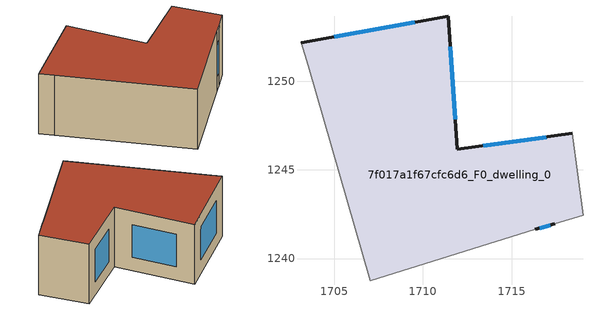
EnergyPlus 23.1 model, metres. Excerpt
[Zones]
7f017a1f67cfc6d6_F0_dwelling_0
 floor ground (EU_floor_Construction): 1718.43,1247.05 1719.03,1242.45 1717.43,1241.95 1716.33,1241.65 1707.02,1238.75 1703.52,1250.86 1703.12,1252.16 1711.43,1253.66 1711.93,1246.16 z0
 wall outside (EU_wall_Construction): 1718.43,1247.05 1711.93,1246.16 1711.43,1253.66 1703.12,1252.16 / 1716.33,1241.65 1717.43,1241.95 z0:6
 wall adiabatic (EU_wall_Construction): 1717.43,1241.95 1719.03,1242.45 1718.43,1247.05 / 1703.12,1252.16 1703.52,1250.86 1707.02,1238.75 1716.33,1241.65 z0:6
 window (EU_Window_Construction): 1716.95,1246.85 1713.4,1246.36 / 1716.58,1241.72 1717.18,1241.88 / 1709.54,1253.32 1705.01,1252.5 / 1711.81,1247.86 1711.54,1251.96 z1.36:4.64
 roof outside (EU_roof_Construction): 1717.43,1241.95 1719.03,1242.45 1718.43,1247.05 1711.93,1246.16 1711.43,1253.66 1703.12,1252.16 1703.52,1250.86 1707.02,1238.75 1716.33,1241.65 z6
[Building]
EU S2 Campaign: North Axis=0; Terrain=City; Solar Distribution=FullExterior
[Site:Location]
Lyon-Bron: Latitude=45.75; Longitude=5; Time Zone=1; Elevation=198
[SizingPeriod:WeatherFileDays]
AnnualSizingPeriod: Begin Month=1; Begin Day of Month=1; End Month=12; End Day of Month=31; Day of Week for Start Day=Monday; Use Weather File Daylight Saving Period=No; Use Weather File Rain and Snow Indicators=No
[MATERIAL]
EU_InternalMass_Material: Roughness=MediumRough; Thickness=0.1; Conductivity=1; Density=1800; Specific Heat=900; Thermal Absorptance=0.9; Solar Absorptance=0.7; Visible Absorptance=0.7
[MATERIAL:NOMASS] Roughness=MediumRough; Thermal Absorptance=0.9; Solar Absorptance=0.7; Visible Absorptance=0.7
Name | Thermal Resistance
EU_wall_NoMass | 0.503714
EU_roof_NoMass | 0.959371
EU_floor_NoMass | 0.347222
[WINDOWMATERIAL:SIMPLEGLAZINGSYSTEM]
EU_Window_SimpleGlazing: UFactor=3.88; Solar Heat Gain Coefficient=0.83; Visible Transmittance=0.83
[CONSTRUCTION]
EU_wall_Construction: EU_wall_NoMass
EU_roof_Construction: EU_roof_NoMass
EU_floor_Construction: EU_floor_NoMass
EU_InternalMass_Construction: EU_InternalMass_Material
EU_Window_Construction: EU_Window_SimpleGlazing
[ZONE]
7f017a1f67cfc6d6_F0_dwelling_0: Type=1; Multiplier=1; Ceiling Height=autocalculate; Volume=775.248; Floor Area=autocalculate; Part of Total Floor Area=Yes
[INTERNALMASS]
7f017a1f67cfc6d6_F0_dwelling_0_EU_InternalMass: Construction=EU_InternalMass_Construction; Zone or ZoneList=7f017a1f67cfc6d6_F0_dwelling_0; Surface Area=129.208
[OTHEREQUIPMENT]
EU_Step8_InternalGain_7f017a1f67cfc6d6_F0_dwelling_0_f000: Fuel Type=Electricity; Zone or ZoneList or Space or SpaceList=7f017a1f67cfc6d6_F0_dwelling_0; Schedule=EU_Step8_GainSchedule_7f017a1f67cfc6d6_F0_dwelling_0_f000; Design Level Calculation Method=Watts/Area; Power per Zone Floor Area=1; Fraction Latent=0; Fraction Radiant=0; Fraction Lost=0; Carbon Dioxide Generation Rate=0; EndUse Subcategory=EU_Step8_InternalGains
[ZONEVENTILATION:DESIGNFLOWRATE]
EU_ConstantAir_7f017a1f67cfc6d6_F0_dwelling_0: Zone or ZoneList or Space or SpaceList=7f017a1f67cfc6d6_F0_dwelling_0; Schedule=EU_AlwaysOn; Design Flow Rate Calculation Method=AirChanges/Hour; Air Changes per Hour=0.64; Ventilation Type=Natural; Fan Pressure Rise=0; Fan Total Efficiency=1; Constant Term Coefficient=1; Temperature Term Coefficient=0; Velocity Term Coefficient=0; Velocity Squared Term Coefficient=0; Minimum Indoor Temperature=-100; Maximum Indoor Temperature=100; Delta Temperature=-100; Minimum Outdoor Temperature=-100; Maximum Outdoor Temperature=100; Maximum Wind Speed=40
[HVACTEMPLATE:THERMOSTAT]
EU_HeatOnly_7f017a1f67cfc6d6_F0_dwelling_0: Constant Heating Setpoint=20; Constant Cooling Setpoint=50
[HVACTEMPLATE:ZONE:IDEALLOADSAIRSYSTEM]
7f017a1f67cfc6d6_F0_dwelling_0: Template Thermostat=EU_HeatOnly_7f017a1f67cfc6d6_F0_dwelling_0; System Availability Schedule=EU_AlwaysOn; Maximum Heating Supply Air Temperature=50; Minimum Cooling Supply Air Temperature=13; Maximum Heating Supply Air Humidity Ratio=0.0156; Minimum Cooling Supply Air Humidity Ratio=0.0077; Heating Limit=NoLimit; Cooling Limit=NoLimit; Heating Availability Schedule=EU_AlwaysOn; Cooling Availability Schedule=EU_CoolingOff; Dehumidification Control Type=ConstantSensibleHeatRatio; Cooling Sensible Heat Ratio=0.7; Dehumidification Setpoint=60; Humidification Control Type=None; Humidification Setpoint=30; Outdoor Air Method=None; Outdoor Air Flow Rate per Person=0.00944; Outdoor Air Flow Rate per Zone Floor Area=0; Outdoor Air Flow Rate per Zone=0; Demand Controlled Ventilation Type=None; Outdoor Air Economizer Type=NoEconomizer; Heat Recovery Type=None; Sensible Heat Recovery Effectiveness=0.7; Latent Heat Recovery Effectiveness=0.65
[SIZING:ZONE]
7f017a1f67cfc6d6_F0_dwelling_0: Zone Cooling Design Supply Air Temperature Input Method=SupplyAirTemperature; Zone Cooling Design Supply Air Temperature=13; Zone Heating Design Supply Air Temperature Input Method=SupplyAirTemperature; Zone Heating Design Supply Air Temperature=50; Zone Cooling Design Supply Air Humidity Ratio=0.008; Zone Heating Design Supply Air Humidity Ratio=0.008; Cooling Design Air Flow Method=DesignDay; Cooling Design Air Flow Rate=0; Cooling Minimum Air Flow per Zone Floor Area=0.000762; Cooling Minimum Air Flow=0; Cooling Minimum Air Flow Fraction=0.2; Heating Design Air Flow Method=DesignDay; Heating Design Air Flow Rate=0; Heating Maximum Air Flow per Zone Floor Area=0.002032; Heating Maximum Air Flow=0.141576; Heating Maximum Air Flow Fraction=0.3; Account for Dedicated Outdoor Air System=No; Dedicated Outdoor Air System Control Strategy=NeutralSupplyAir; Dedicated Outdoor Air Low Setpoint Temperature for Design=autosize; Dedicated Outdoor Air High Setpoint Temperature for Design=autosize; Zone Load Sizing Method=Sensible Load Only No Latent Load; Zone Latent Cooling Design Supply Air Humidity Ratio Input Method=HumidityRatioDifference; Zone Cooling Design Supply Air Humidity Ratio Difference=0.005; Zone Latent Heating Design Supply Air Humidity Ratio Input Method=HumidityRatioDifference; Zone Humidification Design Supply Air Humidity Ratio Difference=0.005
[SCHEDULE:CONSTANT]
Name | Hourly Value
EU_AlwaysOn | 1
EU_CoolingOff | 0
[SCHEDULE:FILE]
EU_Step8_GainSchedule_7f017a1f67cfc6d6_F0_dwelling_0_f000: File=../../schedules/7f017a1f67cfc6d6/7f017a1f67cfc6d6_F0_dwelling_0_f000_gain.csv; Column Number=1; Rows to Skip at Top=0; Number of Hours of Data=8760; Column Separator=Comma; Interpolate to Timestep=No; Minutes per Item=60; Adjust Schedule for Daylight Savings=Yes
